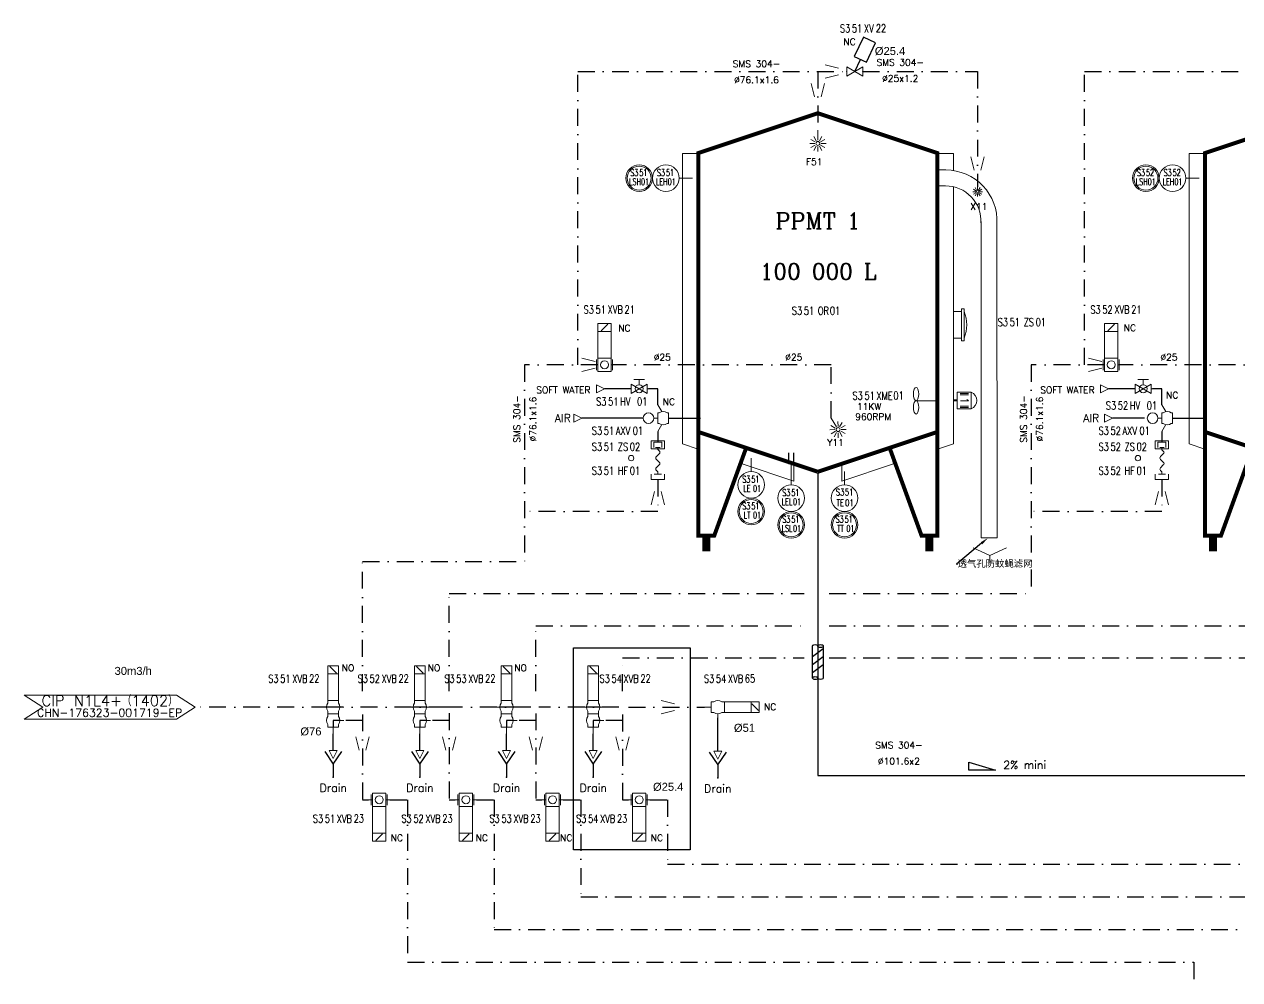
# Model space of a CAD drawing. Header units: inches. Extents: x 10881 to 11901, y 25114 to 26007.
# Drawn here: x 10885 to 11340.7, y 25616.6 to 25974.9 of the extents above; entities that cross this region are included whole.
import ezdxf
from ezdxf import colors
from ezdxf.entities.mleader import LeaderData, LeaderLine
from ezdxf.enums import TextEntityAlignment as Align
from ezdxf.math import Vec2, Vec3

# ---------------------------------------------------------------- set-up
doc = ezdxf.new("R2010")
doc.units = ezdxf.units.IN
doc.header["$MEASUREMENT"] = 0
doc.linetypes.add('DASHDOT2', pattern=[12.7, 6.35, -3.175, 0, -3.175])
for name, color, linetype, lineweight in [('14 Pipe Water Cold', 142, 'Continuous', 30), ('31 Equipment', 7, 'Continuous', 9), ('33 Instruments Labels', 7, 'Continuous', 9), ('43 TXT English', 7, 'Continuous', 9), ('Text', 7, 'Continuous', 9)]:
    doc.layers.add(name, color=color, linetype=linetype, lineweight=lineweight)
for name, color, linetype in [('CUVERIE', 7, 'Continuous'), ('DIAMETRE', 7, 'Continuous'), ('MATERIEL-DIVERS', 7, 'Continuous'), ('PHASE I', 8, 'Continuous'), ('POMPES-PROCESS', 7, 'Continuous'), ('REPERES', 7, 'Continuous'), ('techn-data', 7, 'Continuous'), ('TEXTE', 7, 'Continuous'), ('TEXTES', 7, 'Continuous'), ('TITRE', 7, 'Continuous'), ('TUYAUTERIE-AIR INSTRUMENT', 3, 'Continuous'), ('TUYAUTERIE-EGOUT', 32, 'Continuous'), ('TUYAUTERIE-NEP', 4, 'DASHDOT2'), ('TUYAUTERIE-PROCESS', 30, 'Continuous'), ('TXT_FR', 7, 'Continuous'), ('VANNES', 7, 'Continuous')]:
    doc.layers.add(name, color=color, linetype=linetype)
doc.layers.get('REPERES').off()
doc.styles.add('ROMANC', font='romanc')
doc.styles.add('ROMANS', font='ROMANS.SHX')
doc.styles.add('ROMANT', font='romant')
doc.styles.get("Standard").update_dxf_attribs({"font": 'arial.ttf'})
doc.styles.add('USER1', font='TXT.SHX', dxfattribs={"bigfont": 'gbcbig.shx'})

# ---------------------------------------------------------------- blocks, each defined once
blk = doc.blocks.new('APV-SIGN-ARW-FLOW-1')
at = {"layer": '31 Equipment'}
for p, q in [((-1.5, -1.5), (-1.5, 1.5)), ((-1.5, 1.5), (1.5, 0)), ((1.5, 0), (-1.5, -1.5))]:
    blk.add_line(p, q, dxfattribs=at)
blk = doc.blocks.new('APV-INS-M-L-TE')
at = {"layer": '31 Equipment', "color": 7}
blk.add_line((0, -5), (0, -10), dxfattribs=at)
blk.add_circle((0, 0), 5, dxfattribs=at)
at = {"layer": '33 Instruments Labels', "style": 'ROMANS', "width": 0.8, "flags": 8}
blk.add_attdef('TE', text='', height=3, dxfattribs=at).set_placement((0, 0), align=Align.MIDDLE)
blk = doc.blocks.new('APV-INS-F-L-TT')
at = {"layer": '31 Equipment'}
for radius in [5, 4.5]:
    blk.add_circle((0, 0), radius, dxfattribs=at)
blk = doc.blocks.new('APV-TNK-ACC-SPRAYBALL-1')
at = {"layer": '31 Equipment'}
for p, q in [((0, -3.81), (0, 0)), ((-1.03, -4.4), (-2.65, -3.47)), ((-0.6, -3.97), (-1.53, -2.35)), ((0.6, -3.97), (1.53, -2.35)), ((1.03, -4.4), (2.65, -3.47)), ((-1.19, -5), (-3.05, -5)), ((-1.03, -5.6), (-2.65, -6.53)), ((-0.6, -6.03), (-1.53, -7.65)), ((0, -6.19), (0, -8.05)), ((0.6, -6.03), (1.53, -7.65)), ((1.03, -5.6), (2.65, -6.53)), ((1.19, -5), (3.05, -5))]:
    blk.add_line(p, q, dxfattribs=at)
blk.add_circle((0, -5), 0.738, dxfattribs=at)
blk = doc.blocks.new('APV-FTG-CONX-QUICK-1')
at = {"layer": '31 Equipment'}
for p, q in [((-0.5, 2.5), (2.5, 2.5)), ((-0.5, -2.5), (-0.5, 2.5)), ((0, 1.5), (2, 1.5)), ((0, 0.83), (0, -0.83)), ((2, 1.5), (2, -1.5)), ((2.5, 2.5), (2.5, -2.5)), ((2.5, -2.5), (-0.5, -2.5)), ((0, -0.83), (0, -0.83)), ((2, -1.5), (0, -1.5))]:
    blk.add_line(p, q, dxfattribs=at)
blk = doc.blocks.new('APV-FTG-CONX-HOSE-1')
at = {"layer": '31 Equipment'}
for p, q in [((-4.17, 0), (-5, 0)), ((4.17, 0), (5, 0))]:
    blk.add_line(p, q, dxfattribs=at)
for points in [[(-4.17, 0), (-3.63, 0.5), (-3.42, 0.71), (-3.13, 0.79), (-2.83, 0.71), (-2.58, 0.5), (-1.54, -0.5), (-1.33, -0.71), (-1.04, -0.79), (-0.75, -0.71), (-0.5, -0.5), (0, 0)], [(0, 0), (0.54, 0.5), (0.75, 0.71), (1.04, 0.79), (1.33, 0.71), (1.58, 0.5), (2.62, -0.5), (2.83, -0.71), (3.12, -0.79), (3.42, -0.71), (3.67, -0.5), (4.17, 0)]]:
    blk.add_lwpolyline(points, dxfattribs=at)
blk = doc.blocks.new('APV-FTG-CONX-SCREWED-1')
at = {"layer": '31 Equipment'}
for p, q in [((0, 2.5), (2, 2.5)), ((0, 1.33), (0, -1.33)), ((2, 2.5), (2, -2.5)), ((0, -1.33), (0, -1.33)), ((2, -2.5), (0, -2.5))]:
    blk.add_line(p, q, dxfattribs=at)
blk = doc.blocks.new('APV-FCE-GEN-REDCON-1')
at = {"layer": '31 Equipment', "color": 7}
for p, q in [((-2.5, 2.5), (2.5, 1.25)), ((2.5, 1.25), (2.5, 1.25)), ((2.5, -1.25), (-2.5, -2.5))]:
    blk.add_line(p, q, dxfattribs=at)
blk = doc.blocks.new('APV-TNK-GEN-11')
at = {"layer": '31 Equipment', "color": 7}
for points, const_width in [([(-14.94, 21.58), (-21.58, 3.32), (-24.9, 3.32), (-24.9, 83), (0, 91.3), (24.9, 83), (24.9, 3.32), (21.58, 3.32), (14.94, 21.58)], 0.83), ([(-24.9, 24.9), (0, 16.6)], 0.83), ([(24.9, 24.9), (0, 16.6)], 0.83), ([(-23.24, 3.32), (-23.24, 0)], 1.66), ([(23.24, 3.32), (23.24, 0)], 1.66)]:
    blk.add_lwpolyline(points, dxfattribs=dict(at, const_width=const_width))
at = {"layer": '31 Equipment', "ltscale": 38}
blk.add_point((0, 16), dxfattribs=at)
blk = doc.blocks.new('APV-INS-M-L-LE1')
at = {"layer": '31 Equipment', "color": 7}
blk.add_line((0, -5), (0, -10), dxfattribs=at)
blk.add_circle((0, 0), 5, dxfattribs=at)
blk = doc.blocks.new('APV-INS-F-L-LS')
at = {"layer": '31 Equipment'}
for radius in [5, 4.5]:
    blk.add_circle((0, 0), radius, dxfattribs=at)
at = {"layer": '33 Instruments Labels', "style": 'ROMANS', "width": 0.8}
blk.add_attdef('LS?', text='', height=3, dxfattribs=at).set_placement((0, 0), align=Align.MIDDLE)
blk = doc.blocks.new('APV-VLV-BFLY-SVS-3')
at = {"layer": '31 Equipment', "ltscale": 38}
for p, q in [((1.25, 15.25), (-1.25, 12.75)), ((-2.5, 0), (-4, 0)), ((2.5, 2.5), (-2.5, 2.5)), ((-2.5, 2.5), (-2.5, -2.5)), ((2.5, -2.5), (2.5, 2.5)), ((2.5, 0), (4, 0)), ((-2.5, -2.5), (2.5, -2.5))]:
    blk.add_line(p, q, dxfattribs=at)
at = {"layer": '31 Equipment'}
for p, q in [((-3, 2), (-3, -2)), ((3, -2), (3, 2))]:
    blk.add_line(p, q, dxfattribs=at)
at = {"layer": '31 Equipment', "ltscale": 38}
for points in [[(-2.5, 12.5), (2.5, 12.5), (2.5, 15.5), (-2.5, 15.5)], [(-2.5, 2.5), (2.5, 2.5), (2.5, 12.5), (-2.5, 12.5)]]:
    blk.add_lwpolyline(points, close=True, dxfattribs=at)
blk.add_circle((0, 0), 1.5, dxfattribs=at)
blk = doc.blocks.new('APV-INS-POS-GEN-1')
at = {"layer": '31 Equipment', "color": 5}
blk.add_circle((0, 0), 1, dxfattribs=at)
blk = doc.blocks.new('PENTE-G')
at = {"layer": 'MATERIEL-DIVERS'}
blk.add_lwpolyline([(-5, 2), (5, 2), (5, 5), (-5, 2)], dxfattribs=at)
blk = doc.blocks.new('calorifuge')
at = {"layer": 'MATERIEL-DIVERS'}
for p, q in [((-5, -2), (-2, 2)), ((-2, -2), (1, 2)), ((1, -2), (4, 2))]:
    blk.add_line(p, q, dxfattribs=at)
at = {"layer": 'MATERIEL-DIVERS', "color": 1, "extrusion": (-1, 0, 0)}
blk.add_point((-6, 0), dxfattribs=at)
at = {"layer": 'MATERIEL-DIVERS', "color": 1, "extrusion": (1, 0, 0)}
blk.add_point((6, 0), dxfattribs=at)
at = {"layer": 'TITRE'}
for p, q in [((6, 2), (-6, 2)), ((-6, -2), (6, -2))]:
    blk.add_line(p, q, dxfattribs=at)
for centre, major_axis in [((-6, 1), (0, 1)), ((6, -1), (0, -1))]:
    blk.add_ellipse(centre, major_axis=major_axis, ratio=0.547943, start_param=0, end_param=3.141593, dxfattribs=at)
at = {"layer": 'TITRE', "extrusion": (0, 0, -1)}
for centre, major_axis in [((-6, -1), (0, -1)), ((6, 1), (0, 1))]:
    blk.add_ellipse(centre, major_axis=major_axis, ratio=0.547943, dxfattribs=at)
blk = doc.blocks.new('APV-TNK-ACC-MOT-1')
at = {"layer": '31 Equipment', "color": 7}
for p, q in [((3.15, 6.4), (-3.15, 6.4)), ((-3.15, 6.4), (-3.15, 1.15)), ((-2.64, 5.35), (-2.64, 2.2)), ((-2.1, 5.35), (-2.1, 2.2)), ((2.1, 5.35), (2.1, 2.2)), ((2.66, 5.35), (2.66, 2.2)), ((3.15, 1.15), (3.15, 6.4)), ((-3.15, 1.15), (3.15, 1.15))]:
    blk.add_line(p, q, dxfattribs=at)
blk.add_arc((0, 5.09), 3.41, 22.6199, 157.3801, dxfattribs=at)
at = {"layer": '31 Equipment', "ltscale": 38}
blk.add_point((0, 0), dxfattribs=at)
at = {"layer": '31 Equipment', "color": 7}
blk.add_trace([(-0.39, 0), (0.39, 0), (-0.39, 1.15), (0.39, 1.15)], dxfattribs=at)
at = {"layer": '31 Equipment', "style": 'ROMANT', "width": 0.8}
blk.add_text('1', height=3, dxfattribs=at).set_placement((0, 3.89), align=Align.MIDDLE)
blk = doc.blocks.new('APV-TNK-ACC-AGIT-1')
at = {"layer": '31 Equipment'}
blk.add_line((0, 0), (0, -8), dxfattribs=at)
for centre in [(-2.5, -8), (2.5, -8)]:
    blk.add_ellipse(centre, major_axis=(-2.5, 0), ratio=0.4, dxfattribs=at)
blk = doc.blocks.new('APV-VLV-SSEAT-SW41-3')
at = {"layer": '31 Equipment', "ltscale": 38}
for p, q in [((1.25, 15.25), (-1.25, 12.75)), ((-2, 2.5), (-2, 1.5)), ((2, 2.5), (2, 1.5)), ((2.5, 0), (4, 0)), ((-2, -2.5), (-2, -1.5)), ((2, -2.5), (-2, -2.5)), ((-2, -2.5), (2, -2.5)), ((0, -2.5), (0, -5)), ((2, -2.5), (2, -1.5))]:
    blk.add_line(p, q, dxfattribs=at)
for points in [[(-2, 12.5), (2, 12.5), (2, 15.5), (-2, 15.5)], [(-2, 2.5), (2, 2.5), (2, 12.5), (-2, 12.5)]]:
    blk.add_lwpolyline(points, close=True, dxfattribs=at)
for start, end in [(143.1301, 216.8699), (323.1301, 36.8699)]:
    blk.add_arc((0, 0), 2.5, start, end, dxfattribs=at)
blk = doc.blocks.new('EGOUT')
at = {"color": 7}
for p, q in [((-3.2, 9.61), (0, 4.81)), ((0, 4.81), (3.2, 9.61)), ((0, 4.81), (0, 0))]:
    blk.add_line(p, q, dxfattribs=at)
at = {"color": 7, "extrusion": (0, -1, 0)}
blk.add_point((0, 0), dxfattribs=at)
at = {"layer": 'POMPES-PROCESS', "style": 'ROMANS'}
blk.add_attdef('EGOUT', text='', height=3, dxfattribs=at).set_placement((0, -4), align=Align.MIDDLE)
blk = doc.blocks.new('APV-VLV-SSEAT-SW44-4')
at = {"layer": '31 Equipment', "ltscale": 38}
for p, q in [((1.25, 20.25), (-1.25, 17.75)), ((-4, 5), (-2.5, 5)), ((-2, 7.5), (-2, 6.5)), ((2, 7.5), (2, 6.5)), ((-2.5, 0), (-4, 0)), ((-2, 2.5), (-2, 3.5)), ((-2, 2.5), (2, 2.5)), ((-2, 2.5), (-2, 1.5)), ((2, 2.5), (2, 3.5)), ((2, 2.5), (2, 1.5)), ((-2, -1.5), (-2, -2.5)), ((-2, -2.5), (2, -2.5)), ((0, -2.5), (0, -5)), ((2, -1.5), (2, -2.5))]:
    blk.add_line(p, q, dxfattribs=at)
at = {"layer": '31 Equipment', "lineweight": 30}
for p, q in [((-2.5, 5), (2.5, 5)), ((-2.5, 0), (0, 0)), ((0, 0), (0, -2.5))]:
    blk.add_line(p, q, dxfattribs=at)
at = {"layer": '31 Equipment'}
blk.add_line((2.5, 5), (4, 5), dxfattribs=at)
at = {"layer": '31 Equipment', "ltscale": 38}
for points in [[(-2, 17.5), (2, 17.5), (2, 20.5), (-2, 20.5)], [(-2, 7.5), (2, 7.5), (2, 17.5), (-2, 17.5)]]:
    blk.add_lwpolyline(points, close=True, dxfattribs=at)
for centre, start, end in [((0, 5), 143.1301, 216.8699), ((0, 5), 323.1301, 36.8699), ((0, 0), 143.1301, 216.8699), ((0, 0), 323.1301, 36.8699)]:
    blk.add_arc(centre, 2.5, start, end, dxfattribs=at)
blk = doc.blocks.new('APV-SIGN-ARW-DWG-1')
at = {"layer": '31 Equipment'}
for p, q in [((-32, 4.49), (25, 4.49)), ((-32, 4.49), (-25, 0)), ((-25, 0), (-32, -4.49)), ((25, 4.49), (32, 0)), ((32, 0), (25, -4.49)), ((-32, -4.49), (25, -4.49))]:
    blk.add_line(p, q, dxfattribs=at)
at = {"layer": '31 Equipment', "style": 'ROMANS', "width": 0.8}
for tag, p in [('TEXT1', (0, 0.37)), ('TEXT2', (0, -3.63))]:
    blk.add_attdef(tag, text='', height=3, dxfattribs=at).set_placement(p, align=Align.CENTER)
blk = doc.blocks.new('REPNORM')
at = {"layer": 'TEXTES', "style": 'ROMANS', "width": 0.75}
for tag, p in [('ZONE', (-9.75, -1.25)), ('SOUSZONE', (-5.25, -1.25)), ('ELEMENT', (0, -1.25)), ('NUM', (4.5, -1.25))]:
    blk.add_attdef(tag, p, '', height=3, dxfattribs=at)
blk = doc.blocks.new('APV-INS-M-L-LE2')
at = {"layer": '31 Equipment', "color": 7}
blk.add_line((5, 0), (13, 0), dxfattribs=at)
at = {"layer": '31 Equipment', "lineweight": 25}
blk.add_lwpolyline([(17, 1), (13, 1), (13, 0), (13, -1), (17, -1)], dxfattribs=at)
at = {"layer": '31 Equipment', "color": 7}
blk.add_circle((0, 0), 5, dxfattribs=at)
at = {"layer": '33 Instruments Labels', "style": 'ROMANS', "width": 0.8}
blk.add_attdef('LE?', text='', height=3, dxfattribs=at).set_placement((0, 0), align=Align.MIDDLE)
blk = doc.blocks.new('REPINS2')
at = {"layer": 'TEXTES', "style": 'ROMANS', "width": 0.7}
for tag, p in [('ZONE', (-3.35, 0.8)), ('SOUSZONE', (0.05, 0.8)), ('NUM', (0.7, -2.6))]:
    blk.add_attdef(tag, p, '', height=2.5, dxfattribs=at)
blk.add_attdef('ELEMENT', text='', height=2.5, dxfattribs=at).set_placement((-1.56, -2.59), align=Align.CENTER)
blk = doc.blocks.new('REPINS')
at = {"layer": 'TEXTES', "style": 'ROMANS', "width": 0.75}
for tag, p in [('ZONE', (-3.3, 1)), ('SOUSZONE', (0.1, 1)), ('NUM', (0.2, -3))]:
    blk.add_attdef(tag, p, '', height=2.5, dxfattribs=at)
blk.add_attdef('ELEMENT', text='', height=2.5, dxfattribs=at).set_placement((-0.2, -3), align=Align.RIGHT)
blk = doc.blocks.new('APV-TNK-ACC-MANHOLE-1')
at = {"layer": '31 Equipment'}
for p, q in [((-6, 3), (-6, 4)), ((-6, 4), (6, 4)), ((-6, 3), (6, 3)), ((-5, 0), (-5, 3)), ((5, 3), (5, 0)), ((6, 3), (6, 4))]:
    blk.add_line(p, q, dxfattribs=at)
blk.add_arc((0, -8), 13, 67.3801, 112.6199, dxfattribs=at)
blk = doc.blocks.new('REPNORM1')
at = {"layer": 'TEXTES', "style": 'ROMANS', "width": 0.75}
for tag, p in [('ZONE', (-9.75, -1.25)), ('SOUSZONE', (-5.25, -1.25)), ('ELEMENT', (-0.75, -1.25)), ('NUM', (5.59, -1.22))]:
    blk.add_attdef(tag, p, '', height=3, dxfattribs=at)
blk = doc.blocks.new('APV-INS-F-L-LT')
at = {"layer": '31 Equipment'}
for radius in [5, 4.5]:
    blk.add_circle((0, 0), radius, dxfattribs=at)
blk = doc.blocks.new('VANNE SIEGE INCLINE')
at = {"color": 7}
for p, q in [((-3, 1.73), (-3, -1.73)), ((-3, -1.73), (3, 1.73)), ((3, -1.73), (-3, 1.73)), ((3, 1.73), (3, -1.73))]:
    blk.add_line(p, q, dxfattribs=at)
at = {"color": 7, "extrusion": (-1, 0, 0)}
blk.add_point((-3, 0), dxfattribs=at)
at = {"color": 7, "extrusion": (1, 0, 0)}
blk.add_point((3, 0), dxfattribs=at)
at = {"layer": 'VANNES'}
for p, q in [((3.23, 12.84), (-0.15, 5.59)), ((7.76, 10.73), (3.23, 12.84)), ((4.38, 3.47), (7.76, 10.73)), ((-0.15, 5.59), (4.38, 3.47)), ((0, 0), (2.11, 4.53))]:
    blk.add_line(p, q, dxfattribs=at)
blk = doc.blocks.new('APV-VLV-SAMPL-PRD20-2')
at = {"layer": '31 Equipment', "ltscale": 38}
for p, q in [((-2.54, 2.44), (-4, 5)), ((-5.5, 0), (-4, 0)), ((-4, 2), (-3.5, 2)), ((-4, -2), (-4, 2)), ((-0.5, 2), (0, 2)), ((0, -2), (0, 2)), ((0, -2), (0, 2)), ((-4, -2), (-3.5, -2)), ((-2.54, -2.44), (-4, -5)), ((-0.5, -2), (0, -2))]:
    blk.add_line(p, q, dxfattribs=at)
at = {"layer": '31 Equipment'}
blk.add_circle((-7.5, 0), 2, dxfattribs=at)
at = {"layer": '31 Equipment', "ltscale": 38}
for start, end in [(53.1301, 126.8699), (233.1301, 306.8699)]:
    blk.add_arc((-2, 0), 2.5, start, end, dxfattribs=at)
blk = doc.blocks.new('APV-VLVM-BALL-KHV+MF-1')
at = {"layer": '31 Equipment', "ltscale": 38}
for p, q in [((-3, 0), (-4, 0)), ((3, 0), (4, 0))]:
    blk.add_line(p, q, dxfattribs=at)
at = {"layer": '31 Equipment'}
for p, q in [((-3, 1.734), (-3, -1.734)), ((-3, -1.734), (3, 1.734)), ((3, -1.734), (-3, 1.734)), ((-2, 3.5), (2, 3.5)), ((0, 1.5), (0, 3.5)), ((3, 1.734), (3, -1.734))]:
    blk.add_line(p, q, dxfattribs=at)
blk.add_circle((0, 0), 1.5, dxfattribs=at)

msp = doc.modelspace()

# ---------------------------------------------------------------- linework, layer by layer
at = {"layer": '14 Pipe Water Cold'}
for p, q in [((11112.53, 25838.22), (11102.49, 25838.22)), ((11122.56, 25838.22), (11119.03, 25838.22)), ((11122.56, 25832.21), (11122.56, 25838.22)), ((11301.53, 25838.22), (11291.49, 25838.22)), ((11311.56, 25838.22), (11308.03, 25838.22)), ((11311.56, 25832.21), (11311.56, 25838.22))]:
    msp.add_line(p, q, dxfattribs=at)
at = {"layer": '31 Equipment', "color": 7}
for p, q in [((11137.64, 25926.46), (11131.76, 25926.46)), ((11131.76, 25926.45), (11131.76, 25817.57)), ((11227.47, 25926.46), (11233.35, 25926.46)), ((11233.35, 25926.45), (11233.35, 25920.06)), ((11327.64, 25926.46), (11321.76, 25926.46)), ((11321.76, 25926.45), (11321.76, 25817.57)), ((11233.35, 25913.96), (11233.35, 25817.57)), ((11131.76, 25817.57), (11137.64, 25815.61)), ((11233.35, 25817.57), (11227.47, 25815.61)), ((11321.76, 25817.57), (11327.64, 25815.61)), ((11154.22, 25810.08), (11173.59, 25803.62)), ((11173.59, 25803.62), (11173.59, 25809.92)), ((11210.89, 25810.08), (11191.52, 25803.62)), ((11191.52, 25803.62), (11191.52, 25809.92))]:
    msp.add_line(p, q, dxfattribs=at)
at = {"layer": '31 Equipment'}
for p, q in [((11137.64, 25815.61), (11137.64, 25926.46)), ((11227.47, 25815.61), (11227.47, 25926.46)), ((11327.64, 25815.61), (11327.64, 25926.46)), ((11230.56, 25920.26), (11227.38, 25920.26)), ((11230.43, 25914.29), (11227.47, 25914.29)), ((11243.73, 25900.99), (11243.72, 25782.34)), ((11249.71, 25900.13), (11249.72, 25782.34)), ((11154.22, 25810.08), (11155.67, 25815.9)), ((11155.67, 25815.9), (11173.59, 25809.92)), ((11209.45, 25815.9), (11191.52, 25809.92)), ((11210.89, 25810.08), (11209.45, 25815.9)), ((11240.75, 25778.52), (11247, 25775.64)), ((11253.25, 25778.52), (11247, 25775.64)), ((11247, 25772.76), (11247, 25775.64))]:
    msp.add_line(p, q, dxfattribs=at)
for centre, radius, start in [((11230.56, 25901.08), 19.18, 357.1497), ((11230.43, 25900.99), 13.3, 357.4458)]:
    msp.add_arc(centre, radius, start, 90, dxfattribs=at)
at = {"layer": '31 Equipment', "ltscale": 38}
msp.add_point((11182.56, 25805.85), dxfattribs=at)
at = {"layer": 'PHASE I'}
msp.add_lwpolyline([(11090.97, 25741.01), (11134.65, 25741.01), (11134.65, 25695.92), (11134.65, 25695.92), (11134.65, 25665.28), (11090.97, 25665.28), (11090.97, 25680.89), (11090.97, 25680.89), (11090.97, 25741.01)], dxfattribs=at)
at = {"layer": 'Text', "color": 1}
msp.add_line((11243.72, 25782.34), (11249.72, 25782.34), dxfattribs=at)
at = {"layer": 'TUYAUTERIE-AIR INSTRUMENT'}
for p, q in [((11117.06, 25827.2), (11094.06, 25827.2)), ((11305.06, 25827.21), (11293.06, 25827.21))]:
    msp.add_line(p, q, dxfattribs=at)
at = {"layer": 'TUYAUTERIE-EGOUT'}
for p, q in [((11145.04, 25702.36), (11145.04, 25714.86)), ((11000.86, 25702.61), (11000.86, 25708.86)), ((11033.36, 25702.61), (11033.36, 25708.86)), ((11065.85, 25702.61), (11065.85, 25708.86)), ((11098.35, 25702.61), (11098.35, 25708.86))]:
    msp.add_line(p, q, dxfattribs=at)
at = {"layer": 'TUYAUTERIE-NEP'}
for p, q in [((11092.56, 25847.21), (11092.56, 25957.21)), ((11092.56, 25957.21), (11193.37, 25957.21)), ((11182.56, 25957.21), (11182.56, 25935.21)), ((11199.37, 25957.21), (11242.44, 25957.21)), ((11242.44, 25957.21), (11242.44, 25913.95)), ((11282.56, 25957.21), (11383.37, 25957.21)), ((11282.56, 25847.21), (11282.56, 25957.21)), ((11100.06, 25847.21), (11072.56, 25847.21)), ((11072.56, 25847.21), (11072.56, 25773.49)), ((11187.56, 25847.21), (11105.56, 25847.21)), ((11187.56, 25827.21), (11187.56, 25847.21)), ((11290.06, 25847.21), (11262.56, 25847.21)), ((11262.56, 25847.21), (11262.56, 25761.42)), ((11377.56, 25847.21), (11295.56, 25847.21)), ((11122.56, 25804.21), (11122.56, 25792.21)), ((11311.56, 25804.2), (11311.56, 25792.2)), ((11122.56, 25792.21), (11072.56, 25792.21)), ((11311.56, 25792.21), (11262.56, 25792.21)), ((11011.86, 25724.87), (11011.86, 25773.49)), ((11011.86, 25773.49), (11072.56, 25773.49)), ((11044.36, 25724.87), (11044.36, 25761.42)), ((11044.36, 25761.42), (11177.43, 25761.42)), ((11186.76, 25761.42), (11262.56, 25761.42)), ((11076.85, 25724.87), (11076.85, 25749.36)), ((11076.85, 25749.36), (11177.43, 25749.36)), ((11186.76, 25749.36), (11369.56, 25749.36)), ((11109.35, 25724.87), (11109.35, 25737.29)), ((11109.35, 25737.29), (11177.43, 25737.29)), ((11186.76, 25737.29), (11369.56, 25737.29)), ((10999, 25718.86), (10949, 25718.86)), ((11043, 25718.86), (11003.36, 25718.86)), ((11074.95, 25718.86), (11043, 25718.86)), ((11044.36, 25716.57), (11044.36, 25684.09)), ((11107.91, 25718.86), (11077.91, 25718.86)), ((11111.52, 25718.86), (11140.04, 25718.86)), ((11011.86, 25713.86), (11004.86, 25713.86)), ((11011.86, 25716.11), (11011.86, 25684.09)), ((11044.36, 25713.86), (11037.36, 25713.86)), ((11076.85, 25713.86), (11069.85, 25713.86)), ((11076.85, 25716.49), (11076.85, 25684.09)), ((11109.35, 25713.86), (11102.35, 25713.86)), ((11109.35, 25716.03), (11109.35, 25684.09)), ((11011.86, 25684.09), (11014.09, 25684.09)), ((11022.09, 25684.09), (11028.68, 25684.09)), ((11028.68, 25684.09), (11028.68, 25623.16)), ((11044.36, 25684.09), (11046.58, 25684.09)), ((11054.58, 25684.09), (11061.17, 25684.09)), ((11061.17, 25684.09), (11061.17, 25635.42)), ((11076.85, 25684.09), (11079.08, 25684.09)), ((11087.08, 25684.09), (11093.67, 25684.09)), ((11093.67, 25684.09), (11093.67, 25647.68)), ((11109.35, 25684.09), (11111.58, 25684.09)), ((11119.58, 25684.09), (11126.17, 25684.09)), ((11126.17, 25684.09), (11126.17, 25659.94)), ((11126.17, 25659.94), (11349.86, 25659.94)), ((11093.67, 25647.68), (11349.86, 25647.68)), ((11061.17, 25635.42), (11349.53, 25635.42)), ((11028.68, 25623.16), (11323.49, 25623.16)), ((11323.49, 25623.16), (11323.49, 25232.99))]:
    msp.add_line(p, q, dxfattribs=at)
at = {"layer": 'TUYAUTERIE-PROCESS'}
for p, q in [((11126.56, 25827.21), (11138.56, 25827.21)), ((11315.56, 25827.21), (11327.56, 25827.21)), ((11122.56, 25822.21), (11122.56, 25818.21)), ((11311.56, 25822.21), (11311.56, 25818.2)), ((11182.56, 25806.71), (11182.56, 25693.21)), ((11182.56, 25806.21), (11182.56, 25780.71)), ((11182.56, 25693.21), (11353.49, 25693.21))]:
    msp.add_line(p, q, dxfattribs=at)

# ---------------------------------------------------------------- block references
at = {"layer": '31 Equipment'}
for name, p in [('VANNE SIEGE INCLINE', (11196.37, 25957.21)), ('APV-SIGN-ARW-FLOW-1', (11100.99, 25838.22)), ('APV-SIGN-ARW-FLOW-1', (11289.99, 25838.22)), ('APV-VLV-SAMPL-PRD20-2', (11126.56, 25827.21)), ('APV-VLV-SAMPL-PRD20-2', (11315.56, 25827.21)), ('APV-FCE-GEN-REDCON-1', (11126.32, 25718.86))]:
    msp.add_blockref(name, p, dxfattribs=at)
at = {"layer": '31 Equipment', "xscale": -1}
for p in [(11115.53, 25838.22), (11304.53, 25838.22)]:
    msp.add_blockref('APV-VLVM-BALL-KHV+MF-1', p, dxfattribs=at)
at = {"layer": '31 Equipment', "xscale": -1, "rotation": 90}
msp.add_blockref('calorifuge', (11182.56, 25735.75), dxfattribs=at)
at = {"layer": '31 Equipment', "rotation": 270}
for p in [(11011.86, 25705.2), (11044.36, 25705.2), (11076.85, 25705.2), (11109.35, 25705.2)]:
    msp.add_blockref('APV-FCE-GEN-REDCON-1', p, dxfattribs=at)
at = {"layer": '33 Instruments Labels'}
for name, p in [('APV-TNK-ACC-SPRAYBALL-1', (11182.56, 25935.21)), ('APV-INS-F-L-LS', (11115.56, 25917.21)), ('APV-INS-F-L-LS', (11305.56, 25917.21)), ('APV-INS-POS-GEN-1', (11112.56, 25812.21)), ('APV-INS-POS-GEN-1', (11302.56, 25812.21)), ('APV-INS-F-L-LT', (11157.56, 25792.21)), ('APV-INS-F-L-TT', (11192.56, 25787.21))]:
    msp.add_blockref(name, p, dxfattribs=at)
for name, p, rotation in [('APV-INS-M-L-LE1', (11125.56, 25917.21), 90), ('APV-INS-M-L-LE1', (11315.56, 25917.21), 90), ('APV-TNK-ACC-AGIT-1', (11227.38, 25833.75), 270), ('APV-TNK-ACC-SPRAYBALL-1', (11187.56, 25827.21), 30.96375653207346), ('APV-INS-M-L-LE1', (11157.56, 25802.21), 180), ('APV-INS-M-L-LE2', (11172.56, 25797.21), 90), ('APV-INS-M-L-TE', (11192.56, 25797.21), 180), ('APV-INS-M-L-TE', (11192.56, 25797.21), 180), ('APV-INS-F-L-LS', (11172.56, 25787.21), 270)]:
    msp.add_blockref(name, p, dxfattribs=dict(at, rotation=rotation))
at = {"layer": '33 Instruments Labels', "xscale": 0.6000000000000228, "yscale": 0.6000000000000228, "zscale": 0.6000000000000228}
msp.add_blockref('APV-TNK-ACC-SPRAYBALL-1', (11242.44, 25915.1), dxfattribs=at)
at = {"layer": 'CUVERIE', "xscale": 1.8, "yscale": 1.8, "zscale": 1.8}
for p in [(11182.56, 25777.21), (11372.56, 25777.21)]:
    msp.add_blockref('APV-TNK-GEN-11', p, dxfattribs=at)
at = {"layer": 'CUVERIE', "xscale": -1, "rotation": 270}
msp.add_blockref('APV-TNK-ACC-MANHOLE-1', (11233.35, 25862.21), dxfattribs=at)
at = {"layer": 'CUVERIE', "rotation": 270}
msp.add_blockref('APV-TNK-ACC-MOT-1', (11233.65, 25833.84), dxfattribs=at)
at = {"layer": 'MATERIEL-DIVERS'}
for p in [(11187.79, 25957.2), (11096.56, 25847.21), (11286.56, 25847.21)]:
    msp.add_blockref('APV-FCE-GEN-REDCON-1', p, dxfattribs=at)
at = {"layer": 'MATERIEL-DIVERS', "xscale": -1, "rotation": 90}
msp.add_blockref('APV-FCE-GEN-REDCON-1', (11182.56, 25950.21), dxfattribs=at)
at = {"layer": 'MATERIEL-DIVERS'}
for name, p, rotation in [('APV-FCE-GEN-REDCON-1', (11242.44, 25922.69), 270), ('APV-FTG-CONX-QUICK-1', (11122.56, 25816.21), 90), ('APV-FTG-CONX-QUICK-1', (11311.56, 25816.2), 90), ('APV-FTG-CONX-HOSE-1', (11122.56, 25811.21), 90), ('APV-FTG-CONX-HOSE-1', (11311.56, 25811.2), 90), ('APV-FTG-CONX-SCREWED-1', (11122.56, 25806.21), 270), ('APV-FTG-CONX-SCREWED-1', (11311.56, 25806.2), 270), ('APV-FCE-GEN-REDCON-1', (11122.56, 25797.21), 90), ('APV-FCE-GEN-REDCON-1', (11311.56, 25797.2), 90), ('APV-SIGN-ARW-FLOW-1', (11000.86, 25701.11), 270), ('APV-SIGN-ARW-FLOW-1', (11033.36, 25701.11), 270), ('APV-SIGN-ARW-FLOW-1', (11065.85, 25701.11), 270), ('APV-SIGN-ARW-FLOW-1', (11098.35, 25701.11), 270), ('APV-SIGN-ARW-FLOW-1', (11145.04, 25700.86), 270)]:
    msp.add_blockref(name, p, dxfattribs=dict(at, rotation=rotation))
ref = msp.add_blockref('APV-SIGN-ARW-DWG-1', (10917, 25718.86), dxfattribs=at)
ref.add_attrib('TEXT1', 'CIP N1L4+（1402）', dxfattribs={"layer": '31 Equipment', "height": 4, "style": 'USER1'}).set_placement((10917, 25719.23), align=Align.CENTER)
ref.add_attrib('TEXT2', 'CHN-176323-001719-EP', dxfattribs={"layer": '31 Equipment', "height": 3, "style": 'USER1'}).set_placement((10917, 25715.23), align=Align.CENTER)
for p in [(11000.86, 25692.61), (11033.36, 25692.61), (11065.85, 25692.61), (11098.35, 25692.61), (11145.04, 25692.36)]:
    msp.add_blockref('EGOUT', p, dxfattribs=at).add_auto_attribs({'EGOUT': 'Drain'})
at = {"layer": 'MATERIEL-DIVERS', "xscale": -1}
msp.add_blockref('PENTE-G', (11244.1, 25693.21), dxfattribs=at)
at = {"layer": 'REPERES'}
ref = msp.add_blockref('REPNORM1', (11200.57, 25973.11), dxfattribs=at)
ref.add_attrib('ZONE', 'S3', (11190.82, 25971.86), dxfattribs={"layer": 'TEXTES', "height": 3, "style": 'ROMANS', "width": 0.75})
ref.add_attrib('SOUSZONE', '51', (11195.32, 25971.86), dxfattribs={"layer": 'TEXTES', "height": 3, "style": 'ROMANS', "width": 0.75})
ref.add_attrib('ELEMENT', 'XV', (11199.83, 25971.86), dxfattribs={"layer": 'TEXTES', "height": 3, "style": 'ROMANS', "width": 0.75})
ref.add_attrib('NUM', '22', (11204.28, 25971.89), dxfattribs={"layer": 'TEXTES', "height": 3, "style": 'ROMANS', "width": 0.75})
for name, p, values in [('REPINS2', (11115.56, 25917.21), {'ZONE': 'S3', 'SOUSZONE': '51', 'NUM': '01', 'ELEMENT': 'LSH'}), ('REPINS2', (11125.56, 25917.21), {'ZONE': 'S3', 'SOUSZONE': '51', 'NUM': '01', 'ELEMENT': 'LEH'}), ('REPINS2', (11305.56, 25917.21), {'ZONE': 'S3', 'SOUSZONE': '52', 'NUM': '01', 'ELEMENT': 'LSH'}), ('REPINS2', (11315.56, 25917.21), {'ZONE': 'S3', 'SOUSZONE': '52', 'NUM': '01', 'ELEMENT': 'LEH'}), ('REPNORM1', (11104.46, 25867.63), {'ZONE': 'S3', 'SOUSZONE': '51', 'ELEMENT': 'XVB', 'NUM': '21'}), ('REPNORM', (11182.56, 25867.21), {'ZONE': 'S3', 'SOUSZONE': '51', 'ELEMENT': 'OR', 'NUM': '01'}), ('REPNORM1', (11294.46, 25867.63), {'ZONE': 'S3', 'SOUSZONE': '52', 'ELEMENT': 'XVB', 'NUM': '21'}), ('REPNORM', (11259.72, 25862.95), {'ZONE': 'S3', 'SOUSZONE': '51', 'ELEMENT': 'ZS', 'NUM': '01'}), ('REPNORM1', (11205.28, 25835.37), {'ZONE': 'S3', 'SOUSZONE': '51', 'ELEMENT': 'XME', 'NUM': '01'}), ('REPNORM1', (11109.16, 25833.17), {'ZONE': 'S3', 'SOUSZONE': '51', 'ELEMENT': 'HV', 'NUM': '01'}), ('REPNORM1', (11300.28, 25831.65), {'ZONE': 'S3', 'SOUSZONE': '52', 'ELEMENT': 'HV', 'NUM': '01'}), ('REPNORM1', (11107.56, 25822.21), {'ZONE': 'S3', 'SOUSZONE': '51', 'ELEMENT': 'AXV', 'NUM': '01'}), ('REPNORM1', (11297.56, 25822.21), {'ZONE': 'S3', 'SOUSZONE': '52', 'ELEMENT': 'AXV', 'NUM': '01'}), ('REPNORM', (11107.56, 25816.21), {'ZONE': 'S3', 'SOUSZONE': '51', 'ELEMENT': 'ZS', 'NUM': '02'}), ('REPNORM', (11297.56, 25816.21), {'ZONE': 'S3', 'SOUSZONE': '52', 'ELEMENT': 'ZS', 'NUM': '02'}), ('REPNORM', (11107.56, 25807.21), {'ZONE': 'S3', 'SOUSZONE': '51', 'ELEMENT': 'HF', 'NUM': '01'}), ('REPNORM', (11297.56, 25807.21), {'ZONE': 'S3', 'SOUSZONE': '52', 'ELEMENT': 'HF', 'NUM': '01'}), ('REPINS2', (11157.56, 25802.21), {'ZONE': 'S3', 'SOUSZONE': '51', 'NUM': '01', 'ELEMENT': 'LE'}), ('REPINS2', (11172.56, 25797.21), {'ZONE': 'S3', 'SOUSZONE': '51', 'NUM': '01', 'ELEMENT': 'LEL'}), ('REPINS', (11192.56, 25797.21), {'ZONE': 'S3', 'SOUSZONE': '51', 'ELEMENT': 'TE', 'NUM': '01'}), ('REPINS2', (11157.56, 25792.21), {'ZONE': 'S3', 'SOUSZONE': '51', 'NUM': '01', 'ELEMENT': 'LT'}), ('REPINS2', (11172.56, 25787.21), {'ZONE': 'S3', 'SOUSZONE': '51', 'NUM': '01', 'ELEMENT': 'LSL'}), ('REPINS2', (11192.56, 25787.21), {'ZONE': 'S3', 'SOUSZONE': '51', 'NUM': '01', 'ELEMENT': 'TT'}), ('REPNORM1', (10986.21, 25729.25), {'ZONE': 'S3', 'SOUSZONE': '51', 'ELEMENT': 'XVB', 'NUM': '22'}), ('REPNORM1', (11019.71, 25729.25), {'ZONE': 'S3', 'SOUSZONE': '52', 'ELEMENT': 'XVB', 'NUM': '22'}), ('REPNORM1', (11052.21, 25729.25), {'ZONE': 'S3', 'SOUSZONE': '53', 'ELEMENT': 'XVB', 'NUM': '22'}), ('REPNORM1', (11110.43, 25729.25), {'ZONE': 'S3', 'SOUSZONE': '54', 'ELEMENT': 'XVB', 'NUM': '22'}), ('REPNORM1', (11149.58, 25729.25), {'ZONE': 'S3', 'SOUSZONE': '54', 'ELEMENT': 'XVB', 'NUM': '65'}), ('REPNORM1', (11002.93, 25676.75), {'ZONE': 'S3', 'SOUSZONE': '51', 'ELEMENT': 'XVB', 'NUM': '23'}), ('REPNORM1', (11036.14, 25676.75), {'ZONE': 'S3', 'SOUSZONE': '52', 'ELEMENT': 'XVB', 'NUM': '23'}), ('REPNORM1', (11069.14, 25676.75), {'ZONE': 'S3', 'SOUSZONE': '53', 'ELEMENT': 'XVB', 'NUM': '23'}), ('REPNORM1', (11101.64, 25676.75), {'ZONE': 'S3', 'SOUSZONE': '54', 'ELEMENT': 'XVB', 'NUM': '23'})]:
    msp.add_blockref(name, p, dxfattribs=at).add_auto_attribs(values)
at = {"layer": 'VANNES'}
for p in [(11102.56, 25847.21), (11292.56, 25847.21)]:
    msp.add_blockref('APV-VLV-BFLY-SVS-3', p, dxfattribs=at)
at = {"layer": 'VANNES', "xscale": -1, "rotation": 180}
for p in [(11092.56, 25827.2), (11291.56, 25827.21)]:
    msp.add_blockref('APV-SIGN-ARW-FLOW-1', p, dxfattribs=at)
at = {"layer": 'VANNES', "xscale": -1}
for p in [(11000.86, 25713.86), (11033.36, 25713.86), (11065.85, 25713.86), (11098.35, 25713.86)]:
    msp.add_blockref('APV-VLV-SSEAT-SW44-4', p, dxfattribs=at)
at = {"layer": 'VANNES'}
for name, p, rotation in [('APV-VLV-SSEAT-SW41-3', (11145.04, 25718.86), 270), ('APV-VLV-BFLY-SVS-3', (11018.09, 25684.09), 180), ('APV-VLV-BFLY-SVS-3', (11050.58, 25684.09), 180), ('APV-VLV-BFLY-SVS-3', (11083.08, 25684.09), 180), ('APV-VLV-BFLY-SVS-3', (11115.58, 25684.09), 180)]:
    msp.add_blockref(name, p, dxfattribs=dict(at, rotation=rotation))

# ---------------------------------------------------------------- texts
at = {"layer": 'DIAMETRE'}
for s, p in [('%%C25.4', (11203.91, 25963.38)), ('30m3/h', (10918.84, 25730.92)), ('%%C51', (11151.07, 25709.57)), ('%%C76', (10988.51, 25708.23)), ('%%C25.4', (11120.73, 25687.46))]:
    msp.add_text(s, height=3, dxfattribs=at).set_placement(p)
at = {"layer": 'techn-data', "style": 'ROMANS'}
for s, p in [('NC', (11194.46, 25968.35)), ('SMS 304-', (11159.52, 25960.06)), ('SMS 304-', (11213.42, 25960.6)), ('%%C76.1x1.6', (11159.52, 25954.06)), ('%%C25x1.2', (11213.42, 25954.6)), ('F51', (11181.16, 25923.35)), ('X11', (11242.95, 25906.59)), ('NC', (11109.99, 25860.98)), ('NC', (11299.58, 25861.04)), ('%%C25', (11124.2, 25850.06)), ('%%C25', (11173.52, 25850.06)), ('%%C25', (11314.2, 25850.06)), ('NC', (11315.41, 25835.84)), ('NC', (11126.73, 25833.36)), ('11KW', (11201.77, 25831.56)), ('960RPM', (11203.31, 25827.74)), ('Y11', (11189.16, 25818.07)), ('NO', (11006.38, 25733.53)), ('NO', (11038.61, 25733.53)), ('NO', (11071.06, 25733.53)), ('NC', (11164.63, 25718.9)), ('SMS 304-', (11212.92, 25704.56)), ('%%C101.6x2', (11212.92, 25698.56)), ('NC', (11024.68, 25669.83)), ('NC', (11056.52, 25669.83)), ('NC', (11088.21, 25669.83)), ('NC', (11122.23, 25669.83))]:
    msp.add_text(s, height=2.5, dxfattribs=at).set_placement(p, align=Align.MIDDLE_CENTER)
for s, p in [('SMS 304-', (11069.71, 25826.86)), ('SMS 304-', (11259.71, 25826.86)), ('%%C76.1x1.6', (11075.71, 25826.86)), ('%%C76.1x1.6', (11265.71, 25826.86))]:
    msp.add_text(s, height=2.5, rotation=90, dxfattribs=at).set_placement(p, align=Align.MIDDLE_CENTER)
at = {"layer": 'TEXTE', "style": 'ROMANS'}
for p in [(11086.9, 25827.21), (11285.06, 25827.21)]:
    msp.add_text('AIR', height=3, dxfattribs=at).set_placement(p, align=Align.MIDDLE)
at = {"layer": 'TXT_FR', "style": 'ROMANS'}
for p in [(11087.12, 25836.51), (11276.12, 25836.51)]:
    msp.add_text('SOFT WATER', height=2.5, dxfattribs=at).set_placement(p, align=Align.CENTER)
msp.add_text('2% mini', height=3, dxfattribs=at).set_placement((11260.1, 25697.21), align=Align.MIDDLE)
at = {"layer": 'TXT_FR', "char_height": 6, "width": 112.5, "attachment_point": 5, "style": 'ROMANC'}
for s, insert in [('PPMT 1', (11182.56, 25901.21)), ('100 000 L', (11182.56, 25882.21))]:
    msp.add_mtext(s, dxfattribs=dict(at, insert=insert))

# ---------------------------------------------------------------- leaders
at = {"layer": '43 TXT English', "color": 1}
ml = msp.add_multileader_mtext('Standard', dxfattribs=at)
ml.set_content('{\\fSimSun|b0|i0|c134|p2;透气孔防蚊蝇滤网}', color=1)
ml.set_leader_properties()
ml.build(insert=Vec2(0, 0))
ml.multileader.update_dxf_attribs({"dogleg_length": 0.36, "arrow_head_size": 3})
ctx = ml.context
ctx.base_point, ctx.char_height, ctx.arrow_head_size, ctx.landing_gap_size, ctx.plane_origin = Vec3(11234.9, 25772.47), 2.5, 3, 0.09, Vec3(11246.26, 25782.22)
notes = []
notes.append((ctx, [(0, (1, 1, 0), (11234.54, 25772.47), (1, 0), 0.36, [(0, [(11246.26, 25782.22)], 0, [])])]))
ctx.mtext.insert, ctx.mtext.flow_direction = Vec3(11234.99, 25773.91), 5
for ctx, leaders in notes:
    for number, flags, end, landing, length, lines in leaders:
        leader = LeaderData()
        leader.index, (leader.has_last_leader_line, leader.has_dogleg_vector, leader.attachment_direction) = number, flags
        leader.last_leader_point, leader.dogleg_vector, leader.dogleg_length = Vec3(end), Vec3(landing), length
        for number, points, colour, breaks in lines:
            line = LeaderLine()
            line.index, line.vertices, line.color, line.breaks = number, Vec3.list(points), colors.encode_raw_color(colour), breaks
            leader.lines.append(line)
        ctx.leaders.append(leader)

doc.saveas('drawing.dxf')
